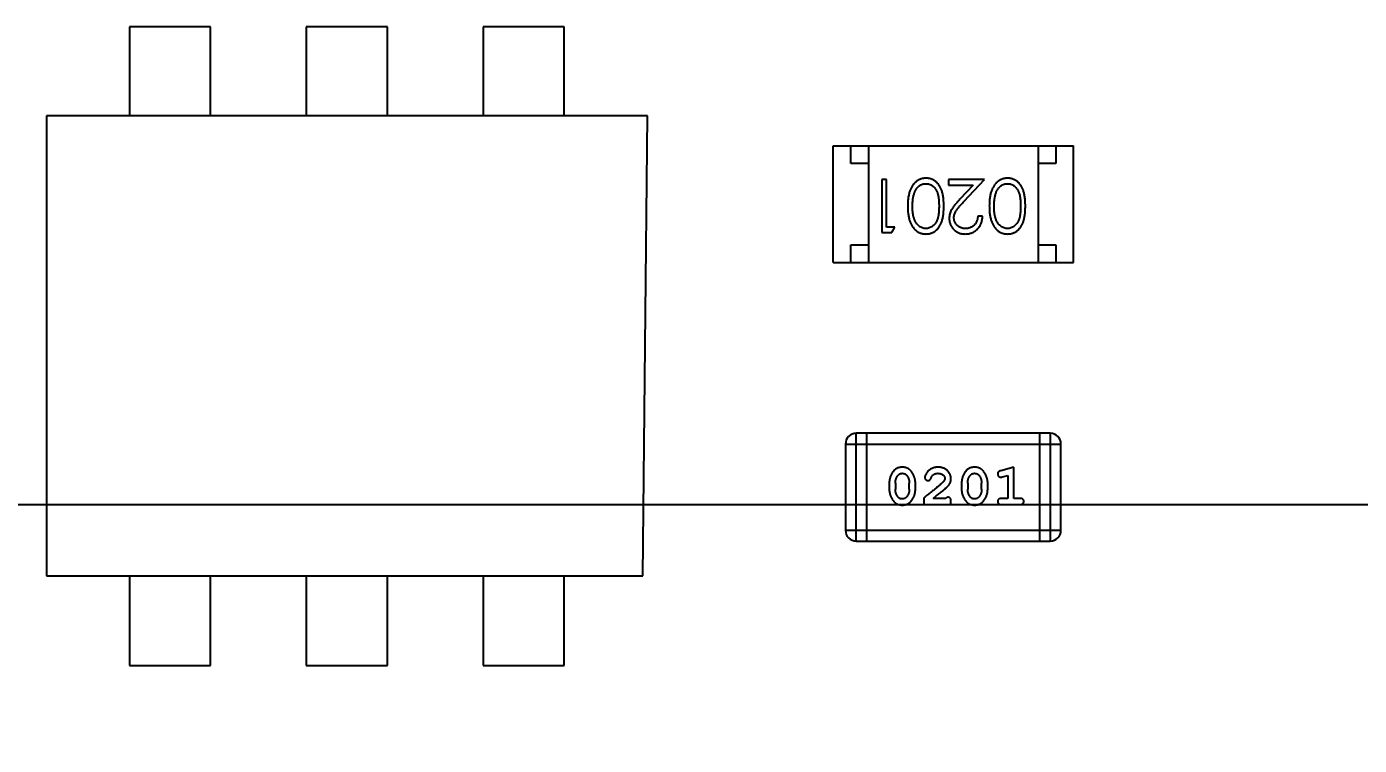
# Model space of a CAD drawing. Header units: millimetres. Extents: x 563 to 681, y 173 to 284.
# Drawn here: x 618.75 to 622.519, y 257.689 to 259.721 of the extents above; entities that cross this region are included whole.
import ezdxf

# ---------------------------------------------------------------- set-up
doc = ezdxf.new("R2010")
doc.units = ezdxf.units.MM
doc.header["$LTSCALE"] = 30.734
doc.header["$PDMODE"] = 3
doc.header["$PDSIZE"] = 0.3125
doc.layers.get('0').update_dxf_attribs({"linetype": 'CONTINUOUS'})
doc.layers.get('Defpoints').update_dxf_attribs({"linetype": 'CONTINUOUS'})
doc.layers.add('dim', color=6, linetype='CONTINUOUS', lineweight=9)
doc.styles.add('Verdana', font='verdana.ttf', dxfattribs={"height": 2.5})
doc.dimstyles.new('aaaaaaaa 3.0', dxfattribs={"dimtxt": 2.5, "dimasz": 1.5, "dimexe": 1.25, "dimexo": 0.625, "dimtad": 1, "dimdec": 1, "dimzin": 9, "dimdsep": 46, "dimtxsty": 'Verdana', "dimcen": 0, "dimazin": 0, "dimtfac": 1, "dimtofl": 0, "dimtmove": 0, "dimatfit": 3, "dimfxl": 1, "dimlwd": 25, "dimlwe": 25, "dimarcsym": 0})

# ---------------------------------------------------------------- blocks, each defined once
blk = doc.blocks.new('*D31')
at = {"layer": 'Defpoints', "color": 0}
for p in [(624.5854, 258.3689), (605.9773, 251.2628), (624.5854, 251.2628)]:
    blk.add_point(p, dxfattribs=at)
at = {"layer": 'dim', "color": 0, "lineweight": 25}
for p, q in [((623.9604, 258.3689), (604.7273, 258.3689)), ((605.9773, 256.8689), (605.9773, 252.7628)), ((623.9604, 251.2628), (604.7273, 251.2628))]:
    blk.add_line(p, q, dxfattribs=at)
at = {"layer": 'dim', "color": 0}
for points in [[(606.2273, 256.8689), (605.7273, 256.8689), (605.9773, 258.3689)], [(605.7273, 252.7628), (606.2273, 252.7628), (605.9773, 251.2628)]]:
    blk.add_solid(points, dxfattribs=at)
at = {"layer": 'dim', "color": 0, "insert": (604.0981, 254.8158), "char_height": 2.5, "attachment_point": 5, "rotation": 90, "style": 'Verdana'}
blk.add_mtext('7.1', dxfattribs=at)

msp = doc.modelspace()

# ---------------------------------------------------------------- linework, layer by layer
at = {"linetype": 'Continuous'}
for p, q in [((619.0406, 259.7209), (619.0406, 259.4689)), ((619.27, 259.7209), (619.0406, 259.7209)), ((619.27, 259.4689), (619.27, 259.7209)), ((619.5406, 259.7209), (619.5406, 259.4689)), ((619.77, 259.7209), (619.5406, 259.7209)), ((619.77, 259.4689), (619.77, 259.7209)), ((620.0406, 259.7209), (620.0406, 259.4689)), ((620.27, 259.7209), (620.0406, 259.7209)), ((620.27, 259.4689), (620.27, 259.7209)), ((618.8053, 259.4689), (618.8053, 258.1689)), ((620.5053, 259.4689), (618.8053, 259.4689)), ((620.4929, 258.1689), (620.5053, 259.4689)), ((621.0304, 259.0539), (621.0304, 259.3839)), ((621.0304, 259.3839), (621.7104, 259.3839)), ((621.0804, 259.3339), (621.0804, 259.3839)), ((621.1304, 259.3839), (621.1304, 259.0539)), ((621.6104, 259.3839), (621.6104, 259.0539)), ((621.6604, 259.3839), (621.6604, 259.3339)), ((621.7104, 259.0539), (621.7104, 259.3839)), ((621.1304, 259.3339), (621.0804, 259.3339)), ((621.6604, 259.3339), (621.6104, 259.3339)), ((621.1686, 259.2887), (621.1686, 259.1387)), ((621.1821, 259.2887), (621.1686, 259.2887)), ((621.1821, 259.154), (621.1821, 259.2887)), ((621.3571, 259.2887), (621.3571, 259.2733)), ((621.459, 259.2887), (621.3571, 259.2887)), ((621.3571, 259.2733), (621.4269, 259.2733)), ((621.4269, 259.2733), (621.3894, 259.2332)), ((621.4008, 259.2266), (621.459, 259.2887)), ((621.4532, 259.1848), (621.4398, 259.1848)), ((621.1686, 259.1387), (621.1964, 259.1387)), ((621.2052, 259.154), (621.1821, 259.154)), ((621.1964, 259.1387), (621.2052, 259.154)), ((621.0804, 259.0539), (621.0804, 259.1039)), ((621.0804, 259.1039), (621.1304, 259.1039)), ((621.6104, 259.1039), (621.6604, 259.1039)), ((621.6604, 259.1039), (621.6604, 259.0539)), ((621.0304, 259.0539), (621.7104, 259.0539)), ((621.0961, 258.2666), (621.0961, 258.5714)), ((621.6447, 258.5714), (621.0961, 258.5714)), ((621.1265, 258.2666), (621.1265, 258.5714)), ((621.6142, 258.5714), (621.6142, 258.2666)), ((621.6447, 258.5714), (621.6447, 258.2666)), ((621.0656, 258.5409), (621.0656, 258.2971)), ((621.0656, 258.5409), (621.6752, 258.5409)), ((621.6752, 258.2971), (621.6752, 258.5409)), ((621.5418, 258.4756), (621.5053, 258.4657)), ((621.5095, 258.4483), (621.5245, 258.4525)), ((621.5245, 258.4525), (621.5245, 258.3875)), ((621.5418, 258.3875), (621.5418, 258.4756)), ((621.1895, 258.431), (621.1895, 258.4133)), ((621.2068, 258.4307), (621.2068, 258.4135)), ((621.2461, 258.4135), (621.2461, 258.4307)), ((621.2634, 258.4133), (621.2634, 258.431)), ((621.394, 258.431), (621.394, 258.4133)), ((621.4113, 258.4307), (621.4113, 258.4135)), ((621.4506, 258.4135), (621.4506, 258.4307)), ((621.4679, 258.4133), (621.4679, 258.431)), ((621.287, 258.3891), (621.287, 258.3702)), ((621.287, 258.3702), (621.3641, 258.3702)), ((621.3499, 258.3875), (621.3137, 258.3875)), ((621.3641, 258.3702), (621.3641, 258.3781)), ((621.5245, 258.3875), (621.5072, 258.3875)), ((621.5072, 258.3702), (621.5592, 258.3702)), ((621.5592, 258.3875), (621.5418, 258.3875)), ((621.6752, 258.2971), (621.0656, 258.2971)), ((621.0961, 258.2666), (621.6447, 258.2666)), ((618.8053, 258.1689), (620.4929, 258.1689)), ((619.0406, 258.1689), (619.0406, 257.9146)), ((619.27, 257.9146), (619.27, 258.1689)), ((619.5406, 258.1689), (619.5406, 257.9146)), ((619.77, 257.9146), (619.77, 258.1689)), ((620.0406, 258.1689), (620.0406, 257.9146)), ((620.27, 257.9146), (620.27, 258.1689)), ((619.0406, 257.9146), (619.27, 257.9146)), ((619.5406, 257.9146), (619.77, 257.9146)), ((620.0406, 257.9146), (620.27, 257.9146))]:
    msp.add_line(p, q, dxfattribs=at)
for centre, start, end in [((621.0961, 258.5409), 90, 180), ((621.6447, 258.5409), 360, 90), ((621.0961, 258.2971), 180, 270), ((621.6447, 258.2971), 270, 360)]:
    msp.add_arc(centre, 0.0305, start, end, dxfattribs=at)
for points, knots in [([(621.2935, 259.2925), (621.2923, 259.2925), (621.2899, 259.2925), (621.2864, 259.292), (621.283, 259.2914), (621.2796, 259.2904), (621.2764, 259.2892), (621.2732, 259.2878), (621.2701, 259.286), (621.267, 259.284), (621.2642, 259.2818), (621.2614, 259.2792), (621.2588, 259.2765), (621.2564, 259.2734), (621.2542, 259.2701), (621.2521, 259.2666), (621.2502, 259.2628), (621.2484, 259.2587), (621.2468, 259.2543), (621.2455, 259.2495), (621.2443, 259.2445), (621.2433, 259.239), (621.2426, 259.2332), (621.2421, 259.227), (621.2418, 259.2205), (621.2417, 259.216), (621.2417, 259.2137)], [0, 0, 0, 0, 0.033824, 0.067298, 0.10028, 0.133019, 0.165736, 0.198792, 0.232372, 0.266409, 0.301016, 0.336196, 0.371972, 0.408574, 0.446394, 0.485225, 0.525372, 0.567224, 0.611081, 0.65775, 0.70702, 0.759235, 0.814484, 0.873227, 0.934937, 1, 1, 1, 1]), ([(621.2608, 259.2514), (621.2612, 259.2524), (621.262, 259.2545), (621.2633, 259.2574), (621.2648, 259.2601), (621.2664, 259.2626), (621.2681, 259.265), (621.27, 259.2671), (621.272, 259.269), (621.2748, 259.2713), (621.2785, 259.2736), (621.2832, 259.2756), (621.288, 259.2769), (621.2914, 259.2771), (621.293, 259.2771)], [0, 0, 0, 0, 0.075949, 0.148549, 0.218996, 0.286119, 0.351826, 0.416074, 0.478265, 0.540325, 0.660405, 0.774606, 0.887187, 1, 1, 1, 1]), ([(621.293, 259.2771), (621.2947, 259.277), (621.298, 259.2769), (621.3029, 259.2756), (621.3076, 259.2735), (621.3114, 259.2711), (621.3142, 259.2688), (621.3163, 259.2669), (621.3182, 259.2647), (621.3199, 259.2624), (621.3216, 259.2599), (621.323, 259.2572), (621.3244, 259.2543), (621.3256, 259.2512), (621.3267, 259.2478), (621.3276, 259.244), (621.3284, 259.2399), (621.3291, 259.2354), (621.3295, 259.2305), (621.3299, 259.2252), (621.3302, 259.2196), (621.3302, 259.2157), (621.3302, 259.2137)], [0, 0, 0, 0, 0.060034, 0.120278, 0.182348, 0.247919, 0.281641, 0.315701, 0.350322, 0.385703, 0.421819, 0.459196, 0.497866, 0.538301, 0.58121, 0.628183, 0.679403, 0.734699, 0.794074, 0.858416, 0.927049, 1, 1, 1, 1]), ([(621.3436, 259.2137), (621.3436, 259.2161), (621.3436, 259.2207), (621.3433, 259.2275), (621.3428, 259.2339), (621.3421, 259.2398), (621.3412, 259.2453), (621.3401, 259.2505), (621.3388, 259.2552), (621.3373, 259.2595), (621.3356, 259.2635), (621.3337, 259.2673), (621.3317, 259.2707), (621.3295, 259.2739), (621.3272, 259.2769), (621.3248, 259.2796), (621.3221, 259.2821), (621.3193, 259.2843), (621.3164, 259.2862), (621.3134, 259.2879), (621.3103, 259.2893), (621.3071, 259.2905), (621.3038, 259.2914), (621.3004, 259.292), (621.297, 259.2924), (621.2947, 259.2925), (621.2935, 259.2925)], [0, 0, 0, 0, 0.068113, 0.132564, 0.193427, 0.250218, 0.303569, 0.353576, 0.400235, 0.443586, 0.484619, 0.524292, 0.56238, 0.599049, 0.63494, 0.669782, 0.704009, 0.737842, 0.771098, 0.803896, 0.836415, 0.868639, 0.900715, 0.933378, 0.966213, 1, 1, 1, 1]), ([(621.5242, 259.2925), (621.5231, 259.2925), (621.5207, 259.2925), (621.5172, 259.292), (621.5137, 259.2914), (621.5104, 259.2904), (621.5071, 259.2892), (621.5039, 259.2878), (621.5008, 259.286), (621.4978, 259.284), (621.4949, 259.2818), (621.4922, 259.2792), (621.4896, 259.2765), (621.4872, 259.2734), (621.4849, 259.2701), (621.4829, 259.2666), (621.4809, 259.2628), (621.4792, 259.2587), (621.4775, 259.2543), (621.4762, 259.2495), (621.475, 259.2445), (621.4741, 259.239), (621.4734, 259.2332), (621.4728, 259.227), (621.4726, 259.2205), (621.4725, 259.216), (621.4725, 259.2137)], [0, 0, 0, 0, 0.033824, 0.067298, 0.10028, 0.133019, 0.165736, 0.198792, 0.232372, 0.266409, 0.301016, 0.336196, 0.371972, 0.408574, 0.446394, 0.485225, 0.525372, 0.567224, 0.611081, 0.65775, 0.70702, 0.759235, 0.814484, 0.873227, 0.934937, 1, 1, 1, 1]), ([(621.4916, 259.2514), (621.492, 259.2524), (621.4928, 259.2545), (621.4941, 259.2574), (621.4956, 259.2601), (621.4972, 259.2626), (621.4989, 259.265), (621.5008, 259.2671), (621.5028, 259.269), (621.5056, 259.2713), (621.5093, 259.2736), (621.514, 259.2756), (621.5188, 259.2769), (621.5221, 259.2771), (621.5238, 259.2771)], [0, 0, 0, 0, 0.075949, 0.148549, 0.218996, 0.286119, 0.351826, 0.416074, 0.478265, 0.540325, 0.660405, 0.774606, 0.887187, 1, 1, 1, 1]), ([(621.5238, 259.2771), (621.5254, 259.277), (621.5288, 259.2769), (621.5336, 259.2756), (621.5384, 259.2735), (621.5421, 259.2711), (621.545, 259.2688), (621.547, 259.2669), (621.5489, 259.2647), (621.5507, 259.2624), (621.5523, 259.2599), (621.5538, 259.2572), (621.5552, 259.2543), (621.5564, 259.2512), (621.5575, 259.2478), (621.5584, 259.244), (621.5592, 259.2399), (621.5599, 259.2354), (621.5603, 259.2305), (621.5607, 259.2252), (621.5609, 259.2196), (621.5609, 259.2157), (621.5609, 259.2137)], [0, 0, 0, 0, 0.060034, 0.120278, 0.182348, 0.247919, 0.281641, 0.315701, 0.350322, 0.385703, 0.421819, 0.459196, 0.497866, 0.538301, 0.58121, 0.628183, 0.679403, 0.734699, 0.794074, 0.858416, 0.927049, 1, 1, 1, 1]), ([(621.5744, 259.2137), (621.5744, 259.2161), (621.5744, 259.2207), (621.574, 259.2275), (621.5736, 259.2339), (621.5728, 259.2398), (621.5719, 259.2453), (621.5709, 259.2505), (621.5695, 259.2552), (621.568, 259.2595), (621.5663, 259.2635), (621.5645, 259.2673), (621.5625, 259.2707), (621.5603, 259.2739), (621.558, 259.2769), (621.5555, 259.2796), (621.5529, 259.2821), (621.5501, 259.2843), (621.5471, 259.2862), (621.5441, 259.2879), (621.541, 259.2893), (621.5378, 259.2905), (621.5346, 259.2914), (621.5312, 259.292), (621.5278, 259.2924), (621.5254, 259.2925), (621.5242, 259.2925)], [0, 0, 0, 0, 0.068113, 0.132564, 0.193427, 0.250218, 0.303569, 0.353576, 0.400235, 0.443586, 0.484619, 0.524292, 0.56238, 0.599049, 0.63494, 0.669782, 0.704009, 0.737842, 0.771098, 0.803896, 0.836415, 0.868639, 0.900715, 0.933378, 0.966213, 1, 1, 1, 1]), ([(621.2552, 259.2137), (621.2552, 259.2155), (621.2552, 259.219), (621.2555, 259.2242), (621.2559, 259.2293), (621.2565, 259.2341), (621.2574, 259.2387), (621.2583, 259.2431), (621.2595, 259.2473), (621.2604, 259.25), (621.2608, 259.2514)], [0, 0, 0, 0, 0.141157, 0.277773, 0.409244, 0.535676, 0.657497, 0.775458, 0.889412, 1, 1, 1, 1]), ([(621.3894, 259.2332), (621.3879, 259.2317), (621.3852, 259.2287), (621.3812, 259.2244), (621.3776, 259.2202), (621.3745, 259.2163), (621.3716, 259.2127), (621.3691, 259.2093), (621.367, 259.2062), (621.3647, 259.2024), (621.3624, 259.1976), (621.3605, 259.1917), (621.3592, 259.1856), (621.3591, 259.1815), (621.359, 259.1794)], [0, 0, 0, 0, 0.09953, 0.192079, 0.277712, 0.357454, 0.429648, 0.495771, 0.555538, 0.608657, 0.707578, 0.804328, 0.901298, 1, 1, 1, 1]), ([(621.4859, 259.2137), (621.486, 259.2155), (621.486, 259.219), (621.4863, 259.2242), (621.4867, 259.2293), (621.4873, 259.2341), (621.4881, 259.2387), (621.4891, 259.2431), (621.4902, 259.2473), (621.4912, 259.25), (621.4916, 259.2514)], [0, 0, 0, 0, 0.141157, 0.277773, 0.409244, 0.535676, 0.657497, 0.775458, 0.889412, 1, 1, 1, 1]), ([(621.2417, 259.2137), (621.2417, 259.2114), (621.2418, 259.2069), (621.2421, 259.2004), (621.2426, 259.1942), (621.2434, 259.1883), (621.2443, 259.1828), (621.2455, 259.1777), (621.2469, 259.173), (621.2485, 259.1685), (621.2503, 259.1645), (621.2522, 259.1606), (621.2543, 259.1571), (621.2566, 259.1538), (621.259, 259.1507), (621.2616, 259.148), (621.2643, 259.1454), (621.2671, 259.1432), (621.2701, 259.1412), (621.2732, 259.1395), (621.2764, 259.138), (621.2796, 259.1369), (621.283, 259.1359), (621.2864, 259.1353), (621.2899, 259.1349), (621.2923, 259.1348), (621.2935, 259.1348)], [0, 0, 0, 0, 0.065278, 0.127205, 0.186168, 0.241675, 0.294115, 0.343609, 0.390387, 0.434463, 0.476646, 0.517002, 0.555936, 0.593716, 0.630057, 0.665601, 0.700745, 0.734917, 0.768681, 0.802087, 0.834849, 0.867433, 0.900138, 0.932806, 0.966212, 1, 1, 1, 1]), ([(621.293, 259.1502), (621.2914, 259.1503), (621.2881, 259.1505), (621.2833, 259.1517), (621.2786, 259.1538), (621.2748, 259.1562), (621.272, 259.1585), (621.2699, 259.1605), (621.268, 259.1627), (621.2662, 259.1652), (621.2645, 259.1679), (621.2629, 259.1708), (621.2615, 259.174), (621.2602, 259.1774), (621.259, 259.1811), (621.2579, 259.185), (621.2571, 259.1892), (621.2564, 259.1936), (621.2559, 259.1983), (621.2554, 259.2032), (621.2552, 259.2083), (621.2552, 259.2119), (621.2552, 259.2137)], [0, 0, 0, 0, 0.059689, 0.119507, 0.181075, 0.246162, 0.279894, 0.314468, 0.350403, 0.387474, 0.426147, 0.466624, 0.508745, 0.553328, 0.600058, 0.649177, 0.700552, 0.754894, 0.811825, 0.871514, 0.934319, 1, 1, 1, 1]), ([(621.3302, 259.2137), (621.3302, 259.2116), (621.3302, 259.2077), (621.3299, 259.2021), (621.3296, 259.1968), (621.329, 259.1919), (621.3284, 259.1874), (621.3276, 259.1832), (621.3267, 259.1795), (621.3256, 259.1761), (621.3244, 259.1729), (621.323, 259.17), (621.3215, 259.1673), (621.3199, 259.1648), (621.3181, 259.1625), (621.3162, 259.1604), (621.3142, 259.1584), (621.3114, 259.1562), (621.3076, 259.1538), (621.3029, 259.1517), (621.298, 259.1505), (621.2947, 259.1503), (621.293, 259.1502)], [0, 0, 0, 0, 0.073302, 0.142286, 0.206253, 0.266017, 0.321612, 0.372532, 0.419497, 0.462398, 0.502825, 0.541489, 0.579034, 0.615143, 0.650298, 0.684912, 0.718701, 0.752189, 0.817245, 0.879117, 0.939613, 1, 1, 1, 1]), ([(621.2935, 259.1348), (621.2947, 259.1348), (621.297, 259.1349), (621.3004, 259.1353), (621.3038, 259.1359), (621.3071, 259.1369), (621.3103, 259.138), (621.3134, 259.1395), (621.3165, 259.1412), (621.3194, 259.1432), (621.3222, 259.1454), (621.3249, 259.1478), (621.3274, 259.1506), (621.3297, 259.1535), (621.3318, 259.1567), (621.3339, 259.1602), (621.3357, 259.1639), (621.3374, 259.1678), (621.3388, 259.1721), (621.3401, 259.1768), (621.3412, 259.182), (621.3421, 259.1875), (621.3428, 259.1935), (621.3433, 259.1998), (621.3436, 259.2066), (621.3436, 259.2113), (621.3436, 259.2137)], [0, 0, 0, 0, 0.033742, 0.066533, 0.099153, 0.13154, 0.164087, 0.196563, 0.229707, 0.263315, 0.297504, 0.331686, 0.366482, 0.4021, 0.438958, 0.476748, 0.515985, 0.556589, 0.599519, 0.645765, 0.695487, 0.748721, 0.805687, 0.866754, 0.931405, 1, 1, 1, 1]), ([(621.3725, 259.1806), (621.3725, 259.1822), (621.3727, 259.1855), (621.3737, 259.1903), (621.3754, 259.1949), (621.3774, 259.1987), (621.3794, 259.2018), (621.3813, 259.2045), (621.3837, 259.2074), (621.3863, 259.2107), (621.3894, 259.2143), (621.3929, 259.2181), (621.3967, 259.2223), (621.3994, 259.2251), (621.4008, 259.2266)], [0, 0, 0, 0, 0.088014, 0.174976, 0.2638, 0.355443, 0.406413, 0.465519, 0.533076, 0.609353, 0.693899, 0.787171, 0.889197, 1, 1, 1, 1]), ([(621.4725, 259.2137), (621.4725, 259.2114), (621.4726, 259.2069), (621.4728, 259.2004), (621.4734, 259.1942), (621.4741, 259.1883), (621.4751, 259.1828), (621.4762, 259.1777), (621.4777, 259.173), (621.4792, 259.1685), (621.4811, 259.1645), (621.483, 259.1606), (621.4851, 259.1571), (621.4873, 259.1538), (621.4898, 259.1507), (621.4923, 259.148), (621.495, 259.1454), (621.4979, 259.1432), (621.5009, 259.1412), (621.504, 259.1395), (621.5072, 259.138), (621.5104, 259.1369), (621.5137, 259.1359), (621.5172, 259.1353), (621.5207, 259.1349), (621.5231, 259.1348), (621.5242, 259.1348)], [0, 0, 0, 0, 0.065278, 0.127205, 0.186168, 0.241675, 0.294115, 0.343609, 0.390387, 0.434463, 0.476646, 0.517002, 0.555936, 0.593716, 0.630057, 0.665601, 0.700745, 0.734917, 0.768681, 0.802087, 0.834849, 0.867433, 0.900138, 0.932806, 0.966212, 1, 1, 1, 1]), ([(621.5238, 259.1502), (621.5222, 259.1503), (621.5189, 259.1505), (621.514, 259.1517), (621.5094, 259.1538), (621.5056, 259.1562), (621.5027, 259.1585), (621.5007, 259.1605), (621.4987, 259.1627), (621.4969, 259.1652), (621.4953, 259.1679), (621.4937, 259.1708), (621.4922, 259.174), (621.4909, 259.1774), (621.4898, 259.1811), (621.4887, 259.185), (621.4879, 259.1892), (621.4871, 259.1936), (621.4866, 259.1983), (621.4862, 259.2032), (621.486, 259.2083), (621.486, 259.2119), (621.4859, 259.2137)], [0, 0, 0, 0, 0.059689, 0.119507, 0.181075, 0.246162, 0.279894, 0.314468, 0.350403, 0.387474, 0.426147, 0.466624, 0.508745, 0.553328, 0.600058, 0.649177, 0.700552, 0.754894, 0.811825, 0.871514, 0.934319, 1, 1, 1, 1]), ([(621.5609, 259.2137), (621.5609, 259.2116), (621.5609, 259.2077), (621.5607, 259.2021), (621.5603, 259.1968), (621.5598, 259.1919), (621.5592, 259.1874), (621.5584, 259.1832), (621.5575, 259.1795), (621.5564, 259.1761), (621.5551, 259.1729), (621.5538, 259.17), (621.5523, 259.1673), (621.5506, 259.1648), (621.5489, 259.1625), (621.547, 259.1604), (621.545, 259.1584), (621.5421, 259.1562), (621.5384, 259.1538), (621.5337, 259.1517), (621.5288, 259.1505), (621.5255, 259.1503), (621.5238, 259.1502)], [0, 0, 0, 0, 0.073302, 0.142286, 0.206253, 0.266017, 0.321612, 0.372532, 0.419497, 0.462398, 0.502825, 0.541489, 0.579034, 0.615143, 0.650298, 0.684912, 0.718701, 0.752189, 0.817245, 0.879117, 0.939613, 1, 1, 1, 1]), ([(621.5242, 259.1348), (621.5254, 259.1348), (621.5278, 259.1349), (621.5312, 259.1353), (621.5346, 259.1359), (621.5379, 259.1369), (621.5411, 259.138), (621.5442, 259.1395), (621.5472, 259.1412), (621.5502, 259.1432), (621.553, 259.1454), (621.5557, 259.1478), (621.5581, 259.1506), (621.5605, 259.1535), (621.5626, 259.1567), (621.5646, 259.1602), (621.5665, 259.1639), (621.5681, 259.1678), (621.5696, 259.1721), (621.5709, 259.1768), (621.572, 259.182), (621.5729, 259.1875), (621.5735, 259.1935), (621.5741, 259.1998), (621.5744, 259.2066), (621.5744, 259.2113), (621.5744, 259.2137)], [0, 0, 0, 0, 0.033742, 0.066533, 0.099153, 0.13154, 0.164087, 0.196563, 0.229707, 0.263315, 0.297504, 0.331686, 0.366482, 0.4021, 0.438958, 0.476748, 0.515985, 0.556589, 0.599519, 0.645765, 0.695487, 0.748721, 0.805687, 0.866754, 0.931405, 1, 1, 1, 1]), ([(621.359, 259.1794), (621.3591, 259.1779), (621.3591, 259.175), (621.3597, 259.1707), (621.3607, 259.1665), (621.3621, 259.1625), (621.3639, 259.1587), (621.366, 259.155), (621.3686, 259.1514), (621.3715, 259.1481), (621.3747, 259.1449), (621.3783, 259.1422), (621.382, 259.1399), (621.386, 259.138), (621.3902, 259.1366), (621.3947, 259.1356), (621.3994, 259.1349), (621.4027, 259.1349), (621.4043, 259.1348)], [0, 0, 0, 0, 0.06271, 0.123347, 0.183401, 0.242828, 0.302097, 0.36242, 0.423725, 0.487032, 0.550491, 0.612709, 0.674265, 0.73617, 0.799211, 0.863483, 0.930525, 1, 1, 1, 1]), ([(621.405, 259.1502), (621.4039, 259.1502), (621.4017, 259.1503), (621.3985, 259.1507), (621.3954, 259.1514), (621.3924, 259.1524), (621.3896, 259.1537), (621.3868, 259.1552), (621.3843, 259.1571), (621.3819, 259.1591), (621.3797, 259.1614), (621.3778, 259.1639), (621.3761, 259.1664), (621.3748, 259.169), (621.3737, 259.1718), (621.373, 259.1746), (621.3726, 259.1776), (621.3725, 259.1796), (621.3725, 259.1806)], [0, 0, 0, 0, 0.068027, 0.133505, 0.19695, 0.26027, 0.322741, 0.384982, 0.448465, 0.513424, 0.578224, 0.640011, 0.700094, 0.760067, 0.819012, 0.877878, 0.938035, 1, 1, 1, 1]), ([(621.4043, 259.1348), (621.406, 259.1349), (621.4093, 259.1349), (621.4141, 259.1356), (621.4187, 259.1367), (621.4232, 259.1382), (621.4274, 259.1403), (621.4314, 259.1427), (621.4352, 259.1455), (621.4388, 259.1488), (621.4421, 259.1524), (621.4449, 259.1563), (621.4474, 259.1605), (621.4494, 259.1649), (621.451, 259.1695), (621.4522, 259.1744), (621.453, 259.1795), (621.4532, 259.183), (621.4532, 259.1848)], [0, 0, 0, 0, 0.06445, 0.126725, 0.187421, 0.247417, 0.306749, 0.366595, 0.427749, 0.490235, 0.553031, 0.614805, 0.676505, 0.738096, 0.801021, 0.864897, 0.931209, 1, 1, 1, 1]), ([(621.4398, 259.1848), (621.4397, 259.1835), (621.4394, 259.1809), (621.4387, 259.1771), (621.4377, 259.1735), (621.4365, 259.1702), (621.435, 259.1671), (621.4332, 259.1643), (621.4312, 259.1616), (621.429, 259.1593), (621.4265, 259.1571), (621.4239, 259.1553), (621.4211, 259.1537), (621.4182, 259.1524), (621.4151, 259.1514), (621.4119, 259.1507), (621.4085, 259.1503), (621.4062, 259.1502), (621.405, 259.1502)], [0, 0, 0, 0, 0.073648, 0.143686, 0.210962, 0.275557, 0.338064, 0.399311, 0.4594, 0.51934, 0.579024, 0.637809, 0.695959, 0.754122, 0.813113, 0.873453, 0.935561, 1, 1, 1, 1]), ([(621.2263, 258.4756), (621.2248, 258.4756), (621.222, 258.4755), (621.2179, 258.4748), (621.2141, 258.4737), (621.2105, 258.4721), (621.2072, 258.47), (621.2042, 258.4675), (621.2014, 258.4645), (621.1989, 258.4612), (621.1967, 258.4576), (621.1948, 258.4539), (621.1931, 258.4502), (621.1918, 258.4464), (621.1907, 258.4426), (621.19, 258.4388), (621.1895, 258.4349), (621.1895, 258.4323), (621.1895, 258.431)], [0, 0, 0, 0, 0.06692, 0.130834, 0.19258, 0.252759, 0.312631, 0.373411, 0.436359, 0.501894, 0.568244, 0.632472, 0.69556, 0.757163, 0.818592, 0.878885, 0.939235, 1, 1, 1, 1]), ([(621.2068, 258.4307), (621.2068, 258.4318), (621.2068, 258.4339), (621.2072, 258.4369), (621.2077, 258.4399), (621.2085, 258.4427), (621.2095, 258.4453), (621.2108, 258.4479), (621.2123, 258.4503), (621.2134, 258.4518), (621.214, 258.4525)], [0, 0, 0, 0, 0.135446, 0.266257, 0.393419, 0.517936, 0.639137, 0.758785, 0.879345, 1, 1, 1, 1]), ([(621.214, 258.4525), (621.2144, 258.453), (621.2152, 258.4539), (621.2166, 258.4551), (621.218, 258.4561), (621.2195, 258.4569), (621.2211, 258.4575), (621.2228, 258.458), (621.2246, 258.4583), (621.2258, 258.4583), (621.2264, 258.4583)], [0, 0, 0, 0, 0.13042, 0.256046, 0.378133, 0.498725, 0.620452, 0.742761, 0.869406, 1, 1, 1, 1]), ([(621.2634, 258.431), (621.2634, 258.4321), (621.2633, 258.4342), (621.263, 258.4374), (621.2625, 258.4405), (621.2618, 258.4437), (621.2609, 258.4467), (621.2598, 258.4497), (621.2585, 258.4527), (621.257, 258.4556), (621.2554, 258.4583), (621.2538, 258.4608), (621.2521, 258.4632), (621.2505, 258.4653), (621.2487, 258.4671), (621.247, 258.4688), (621.2453, 258.4702), (621.2429, 258.4718), (621.2398, 258.4734), (621.2356, 258.4747), (621.231, 258.4755), (621.2279, 258.4756), (621.2263, 258.4756)], [0, 0, 0, 0, 0.049855, 0.099516, 0.148482, 0.19758, 0.246804, 0.296268, 0.346517, 0.397047, 0.446826, 0.49336, 0.537801, 0.579207, 0.617974, 0.654833, 0.689171, 0.722088, 0.786392, 0.853518, 0.924186, 1, 1, 1, 1]), ([(621.2264, 258.4583), (621.227, 258.4583), (621.2282, 258.4583), (621.2301, 258.458), (621.2318, 258.4576), (621.2333, 258.457), (621.2348, 258.4563), (621.2362, 258.4554), (621.2374, 258.4543), (621.2382, 258.4534), (621.2385, 258.453)], [0, 0, 0, 0, 0.138115, 0.270177, 0.397547, 0.520057, 0.63869, 0.757499, 0.878226, 1, 1, 1, 1]), ([(621.2385, 258.453), (621.2391, 258.4522), (621.2403, 258.4506), (621.2419, 258.4481), (621.2432, 258.4455), (621.2442, 258.4427), (621.2451, 258.4398), (621.2457, 258.4369), (621.246, 258.4338), (621.2461, 258.4318), (621.2461, 258.4307)], [0, 0, 0, 0, 0.125331, 0.248948, 0.371201, 0.494032, 0.616811, 0.742104, 0.868849, 1, 1, 1, 1]), ([(621.3274, 258.4756), (621.3257, 258.4756), (621.3224, 258.4754), (621.3174, 258.4746), (621.3127, 258.4732), (621.3082, 258.4712), (621.304, 258.4687), (621.3004, 258.4659), (621.2972, 258.4626), (621.2947, 258.459), (621.2928, 258.4555), (621.2913, 258.4522), (621.2904, 258.4491), (621.2902, 258.4472), (621.2901, 258.4463)], [0, 0, 0, 0, 0.098286, 0.193983, 0.289056, 0.384352, 0.477435, 0.566197, 0.652355, 0.737986, 0.818188, 0.887401, 0.94802, 1, 1, 1, 1]), ([(621.2901, 258.4463), (621.2902, 258.4458), (621.2902, 258.4447), (621.2908, 258.4431), (621.2916, 258.4417), (621.2927, 258.4404), (621.2941, 258.4393), (621.2956, 258.4385), (621.2972, 258.4379), (621.2984, 258.4379), (621.299, 258.4379)], [0, 0, 0, 0, 0.120856, 0.239483, 0.360995, 0.490166, 0.620982, 0.746416, 0.870253, 1, 1, 1, 1]), ([(621.299, 258.4379), (621.2995, 258.4379), (621.3004, 258.4379), (621.3018, 258.4382), (621.303, 258.4387), (621.3042, 258.4393), (621.3052, 258.4402), (621.3061, 258.4414), (621.3068, 258.4428), (621.3072, 258.4439), (621.3074, 258.4444)], [0, 0, 0, 0, 0.127347, 0.246131, 0.359406, 0.470543, 0.586092, 0.711469, 0.847022, 1, 1, 1, 1]), ([(621.3074, 258.4444), (621.3078, 258.4453), (621.3084, 258.447), (621.3096, 258.4493), (621.3108, 258.4513), (621.3119, 258.4524), (621.3124, 258.4529)], [0, 0, 0, 0, 0.285518, 0.544185, 0.781367, 1, 1, 1, 1]), ([(621.3124, 258.4529), (621.3129, 258.4534), (621.3139, 258.4542), (621.3155, 258.4553), (621.3173, 258.4562), (621.3191, 258.457), (621.321, 258.4576), (621.323, 258.458), (621.3251, 258.4583), (621.3266, 258.4583), (621.3273, 258.4583)], [0, 0, 0, 0, 0.121873, 0.243139, 0.363336, 0.485133, 0.607572, 0.734701, 0.864814, 1, 1, 1, 1]), ([(621.3273, 258.4583), (621.3287, 258.4583), (621.3314, 258.4582), (621.3352, 258.4573), (621.3386, 258.456), (621.3415, 258.454), (621.3438, 258.4518), (621.3455, 258.4493), (621.3466, 258.4466), (621.3467, 258.4447), (621.3468, 258.4438)], [0, 0, 0, 0, 0.156344, 0.299348, 0.4327, 0.561, 0.682299, 0.791883, 0.89611, 1, 1, 1, 1]), ([(621.3641, 258.4429), (621.364, 258.444), (621.364, 258.4462), (621.3635, 258.4494), (621.3627, 258.4525), (621.3616, 258.4555), (621.3601, 258.4583), (621.3583, 258.4611), (621.3562, 258.4636), (621.3538, 258.4661), (621.3512, 258.4683), (621.3483, 258.4703), (621.3453, 258.4719), (621.3421, 258.4733), (621.3386, 258.4743), (621.3351, 258.4751), (621.3313, 258.4755), (621.3287, 258.4756), (621.3274, 258.4756)], [0, 0, 0, 0, 0.060981, 0.120256, 0.178148, 0.236115, 0.293993, 0.352864, 0.413358, 0.476056, 0.539296, 0.602396, 0.665116, 0.728325, 0.792919, 0.859317, 0.928302, 1, 1, 1, 1]), ([(621.3468, 258.4438), (621.3467, 258.443), (621.3466, 258.4414), (621.3456, 258.4389), (621.3441, 258.4365), (621.3427, 258.4349), (621.342, 258.4341)], [0, 0, 0, 0, 0.212836, 0.442809, 0.70317, 1, 1, 1, 1]), ([(621.3473, 258.4146), (621.3482, 258.4153), (621.3499, 258.4168), (621.3523, 258.419), (621.3544, 258.4212), (621.3562, 258.4231), (621.3579, 258.425), (621.3592, 258.4268), (621.3603, 258.4284), (621.3614, 258.4305), (621.3625, 258.433), (621.3634, 258.4362), (621.364, 258.4395), (621.3641, 258.4417), (621.3641, 258.4429)], [0, 0, 0, 0, 0.103002, 0.197728, 0.285279, 0.365235, 0.437224, 0.502446, 0.560545, 0.611446, 0.707576, 0.80349, 0.900532, 1, 1, 1, 1]), ([(621.4308, 258.4756), (621.4293, 258.4756), (621.4265, 258.4755), (621.4224, 258.4748), (621.4186, 258.4737), (621.415, 258.4721), (621.4117, 258.47), (621.4087, 258.4675), (621.4059, 258.4645), (621.4034, 258.4612), (621.4012, 258.4576), (621.3993, 258.4539), (621.3976, 258.4502), (621.3963, 258.4464), (621.3952, 258.4426), (621.3945, 258.4388), (621.3941, 258.4349), (621.394, 258.4323), (621.394, 258.431)], [0, 0, 0, 0, 0.06692, 0.130834, 0.19258, 0.252759, 0.312631, 0.373411, 0.436359, 0.501894, 0.568244, 0.632472, 0.69556, 0.757163, 0.818592, 0.878885, 0.939235, 1, 1, 1, 1]), ([(621.4113, 258.4307), (621.4113, 258.4318), (621.4114, 258.4339), (621.4117, 258.4369), (621.4122, 258.4399), (621.4131, 258.4427), (621.414, 258.4453), (621.4153, 258.4479), (621.4168, 258.4503), (621.4179, 258.4518), (621.4185, 258.4525)], [0, 0, 0, 0, 0.135446, 0.266257, 0.393419, 0.517936, 0.639137, 0.758785, 0.879345, 1, 1, 1, 1]), ([(621.4185, 258.4525), (621.4189, 258.453), (621.4197, 258.4539), (621.4211, 258.4551), (621.4225, 258.4561), (621.424, 258.4569), (621.4256, 258.4575), (621.4273, 258.458), (621.4291, 258.4583), (621.4303, 258.4583), (621.4309, 258.4583)], [0, 0, 0, 0, 0.13042, 0.256046, 0.378133, 0.498725, 0.620452, 0.742761, 0.869406, 1, 1, 1, 1]), ([(621.4679, 258.431), (621.4679, 258.4321), (621.4679, 258.4342), (621.4676, 258.4374), (621.467, 258.4405), (621.4664, 258.4437), (621.4654, 258.4467), (621.4643, 258.4497), (621.463, 258.4527), (621.4615, 258.4556), (621.4599, 258.4583), (621.4583, 258.4608), (621.4566, 258.4632), (621.455, 258.4653), (621.4533, 258.4671), (621.4516, 258.4688), (621.4498, 258.4702), (621.4474, 258.4718), (621.4443, 258.4734), (621.4401, 258.4747), (621.4356, 258.4755), (621.4324, 258.4756), (621.4308, 258.4756)], [0, 0, 0, 0, 0.049855, 0.099516, 0.148482, 0.19758, 0.246804, 0.296268, 0.346517, 0.397047, 0.446826, 0.49336, 0.537801, 0.579207, 0.617974, 0.654833, 0.689171, 0.722088, 0.786392, 0.853518, 0.924186, 1, 1, 1, 1]), ([(621.4309, 258.4583), (621.4315, 258.4583), (621.4328, 258.4583), (621.4346, 258.458), (621.4363, 258.4576), (621.4378, 258.457), (621.4393, 258.4563), (621.4407, 258.4554), (621.4419, 258.4543), (621.4427, 258.4534), (621.443, 258.453)], [0, 0, 0, 0, 0.138115, 0.270177, 0.397547, 0.520057, 0.63869, 0.757499, 0.878226, 1, 1, 1, 1]), ([(621.443, 258.453), (621.4436, 258.4522), (621.4448, 258.4506), (621.4464, 258.4481), (621.4477, 258.4455), (621.4487, 258.4427), (621.4496, 258.4398), (621.4502, 258.4369), (621.4505, 258.4338), (621.4506, 258.4318), (621.4506, 258.4307)], [0, 0, 0, 0, 0.125331, 0.248948, 0.371201, 0.494032, 0.616811, 0.742104, 0.868849, 1, 1, 1, 1]), ([(621.5053, 258.4657), (621.5044, 258.4655), (621.5029, 258.465), (621.5008, 258.4642), (621.4991, 258.4633), (621.498, 258.4622), (621.4972, 258.461), (621.4966, 258.4597), (621.4963, 258.4582), (621.4962, 258.4571), (621.4962, 258.4566)], [0, 0, 0, 0, 0.187321, 0.344927, 0.475328, 0.579604, 0.674244, 0.773631, 0.882025, 1, 1, 1, 1]), ([(621.4962, 258.4566), (621.4963, 258.4559), (621.4963, 258.4547), (621.4968, 258.453), (621.4975, 258.4514), (621.4985, 258.45), (621.4997, 258.4488), (621.5011, 258.4479), (621.5026, 258.4474), (621.5036, 258.4473), (621.5041, 258.4473)], [0, 0, 0, 0, 0.138815, 0.27042, 0.39836, 0.52875, 0.654955, 0.771147, 0.884581, 1, 1, 1, 1]), ([(621.5041, 258.4473), (621.5045, 258.4473), (621.5052, 258.4474), (621.5065, 258.4476), (621.5079, 258.4479), (621.509, 258.4482), (621.5095, 258.4483)], [0, 0, 0, 0, 0.183151, 0.413144, 0.682305, 1, 1, 1, 1]), ([(621.1895, 258.4133), (621.1895, 258.4122), (621.1895, 258.4101), (621.1898, 258.4069), (621.1903, 258.4038), (621.191, 258.4007), (621.1919, 258.3976), (621.193, 258.3946), (621.1943, 258.3917), (621.1957, 258.3888), (621.1973, 258.386), (621.1989, 258.3835), (621.2006, 258.3812), (621.2022, 258.3791), (621.2039, 258.3772), (621.2056, 258.3756), (621.2074, 258.3741), (621.2097, 258.3725), (621.2129, 258.3709), (621.2171, 258.3696), (621.2217, 258.3688), (621.2249, 258.3687), (621.2265, 258.3686)], [0, 0, 0, 0, 0.049886, 0.09882, 0.148132, 0.19689, 0.246038, 0.295176, 0.345305, 0.395692, 0.445312, 0.491875, 0.535813, 0.577009, 0.616081, 0.652689, 0.687585, 0.720206, 0.785062, 0.85223, 0.923759, 1, 1, 1, 1]), ([(621.2144, 258.3912), (621.2138, 258.392), (621.2126, 258.3936), (621.211, 258.3962), (621.2097, 258.3988), (621.2086, 258.4015), (621.2078, 258.4044), (621.2072, 258.4073), (621.2068, 258.4104), (621.2068, 258.4125), (621.2068, 258.4135)], [0, 0, 0, 0, 0.124927, 0.248361, 0.370889, 0.492583, 0.61616, 0.741472, 0.869044, 1, 1, 1, 1]), ([(621.2265, 258.3686), (621.2279, 258.3687), (621.2308, 258.3688), (621.2349, 258.3695), (621.2387, 258.3706), (621.2423, 258.3722), (621.2456, 258.3742), (621.2486, 258.3767), (621.2514, 258.3797), (621.2539, 258.3831), (621.2561, 258.3867), (621.258, 258.3903), (621.2597, 258.394), (621.2611, 258.3978), (621.2621, 258.4016), (621.2629, 258.4055), (621.2633, 258.4093), (621.2634, 258.412), (621.2634, 258.4133)], [0, 0, 0, 0, 0.067217, 0.131051, 0.19272, 0.252824, 0.312745, 0.373449, 0.436041, 0.501494, 0.567761, 0.632087, 0.695096, 0.757109, 0.817993, 0.878657, 0.939311, 1, 1, 1, 1]), ([(621.2461, 258.4135), (621.2461, 258.4125), (621.246, 258.4104), (621.2457, 258.4073), (621.2451, 258.4044), (621.2443, 258.4016), (621.2433, 258.3989), (621.242, 258.3964), (621.2406, 258.394), (621.2394, 258.3925), (621.2388, 258.3918)], [0, 0, 0, 0, 0.135449, 0.266263, 0.393429, 0.516942, 0.639128, 0.758779, 0.879341, 1, 1, 1, 1]), ([(621.342, 258.4341), (621.3416, 258.4336), (621.3406, 258.4326), (621.339, 258.4311), (621.3371, 258.4294), (621.3349, 258.4274), (621.3325, 258.4253), (621.3298, 258.423), (621.3267, 258.4205), (621.3234, 258.4178), (621.3199, 258.4148), (621.316, 258.4117), (621.3119, 258.4084), (621.3074, 258.4049), (621.3027, 258.4013), (621.2977, 258.3974), (621.2925, 258.3933), (621.2888, 258.3905), (621.287, 258.3891)], [0, 0, 0, 0, 0.026647, 0.057942, 0.094152, 0.134806, 0.180631, 0.231142, 0.286385, 0.346321, 0.411439, 0.481035, 0.555329, 0.634592, 0.718826, 0.807759, 0.901393, 1, 1, 1, 1]), ([(621.3137, 258.3875), (621.3157, 258.3891), (621.3196, 258.3921), (621.325, 258.3964), (621.33, 258.4003), (621.3345, 258.4039), (621.3384, 258.4071), (621.3418, 258.4099), (621.3447, 258.4124), (621.3465, 258.4139), (621.3473, 258.4146)], [0, 0, 0, 0, 0.176662, 0.337826, 0.484741, 0.617764, 0.73494, 0.837793, 0.926412, 1, 1, 1, 1]), ([(621.394, 258.4133), (621.394, 258.4122), (621.394, 258.4101), (621.3943, 258.4069), (621.3948, 258.4038), (621.3955, 258.4007), (621.3964, 258.3976), (621.3975, 258.3946), (621.3988, 258.3917), (621.4003, 258.3888), (621.4018, 258.386), (621.4035, 258.3835), (621.4051, 258.3812), (621.4067, 258.3791), (621.4084, 258.3772), (621.4101, 258.3756), (621.4119, 258.3741), (621.4142, 258.3725), (621.4174, 258.3709), (621.4216, 258.3696), (621.4262, 258.3688), (621.4294, 258.3687), (621.431, 258.3686)], [0, 0, 0, 0, 0.049886, 0.09882, 0.148132, 0.19689, 0.246038, 0.295176, 0.345305, 0.395692, 0.445312, 0.491875, 0.535813, 0.577009, 0.616081, 0.652689, 0.687585, 0.720206, 0.785062, 0.85223, 0.923759, 1, 1, 1, 1]), ([(621.4189, 258.3912), (621.4183, 258.392), (621.4171, 258.3936), (621.4156, 258.3962), (621.4142, 258.3988), (621.4132, 258.4015), (621.4123, 258.4044), (621.4117, 258.4073), (621.4114, 258.4104), (621.4113, 258.4125), (621.4113, 258.4135)], [0, 0, 0, 0, 0.124927, 0.248361, 0.370889, 0.492583, 0.61616, 0.741472, 0.869044, 1, 1, 1, 1]), ([(621.431, 258.3686), (621.4325, 258.3687), (621.4353, 258.3688), (621.4394, 258.3695), (621.4432, 258.3706), (621.4468, 258.3722), (621.4501, 258.3742), (621.4531, 258.3767), (621.456, 258.3797), (621.4584, 258.3831), (621.4606, 258.3867), (621.4626, 258.3903), (621.4642, 258.394), (621.4656, 258.3978), (621.4666, 258.4016), (621.4674, 258.4055), (621.4678, 258.4093), (621.4679, 258.412), (621.4679, 258.4133)], [0, 0, 0, 0, 0.067217, 0.131051, 0.19272, 0.252824, 0.312745, 0.373449, 0.436041, 0.501494, 0.567761, 0.632087, 0.695096, 0.757109, 0.817993, 0.878657, 0.939311, 1, 1, 1, 1]), ([(621.4506, 258.4135), (621.4506, 258.4125), (621.4505, 258.4104), (621.4502, 258.4073), (621.4497, 258.4044), (621.4488, 258.4016), (621.4478, 258.3989), (621.4465, 258.3964), (621.4451, 258.394), (621.4439, 258.3925), (621.4434, 258.3918)], [0, 0, 0, 0, 0.135449, 0.266263, 0.393429, 0.516942, 0.639128, 0.758779, 0.879341, 1, 1, 1, 1]), ([(621.2266, 258.3859), (621.2259, 258.386), (621.2247, 258.386), (621.2229, 258.3862), (621.2212, 258.3866), (621.2196, 258.3872), (621.2181, 258.388), (621.2167, 258.3889), (621.2155, 258.39), (621.2148, 258.3908), (621.2144, 258.3912)], [0, 0, 0, 0, 0.139844, 0.271849, 0.399162, 0.521619, 0.6402, 0.758957, 0.87828, 1, 1, 1, 1]), ([(621.2388, 258.3918), (621.2384, 258.3913), (621.2377, 258.3904), (621.2363, 258.3892), (621.2349, 258.3882), (621.2334, 258.3874), (621.2318, 258.3867), (621.2301, 258.3863), (621.2284, 258.386), (621.2272, 258.386), (621.2266, 258.3859)], [0, 0, 0, 0, 0.129853, 0.25607, 0.380154, 0.49978, 0.62208, 0.743277, 0.868791, 1, 1, 1, 1]), ([(621.3554, 258.3907), (621.355, 258.3906), (621.354, 258.3905), (621.3527, 258.3899), (621.3512, 258.3889), (621.3504, 258.388), (621.3499, 258.3875)], [0, 0, 0, 0, 0.20611, 0.432681, 0.695597, 1, 1, 1, 1]), ([(621.3641, 258.3781), (621.3641, 258.3792), (621.364, 258.3811), (621.3636, 258.3838), (621.3629, 258.3861), (621.3618, 258.3878), (621.3605, 258.3891), (621.359, 258.39), (621.3573, 258.3906), (621.3561, 258.3906), (621.3554, 258.3907)], [0, 0, 0, 0, 0.1844, 0.34094, 0.473574, 0.586824, 0.690029, 0.789175, 0.890445, 1, 1, 1, 1]), ([(621.4311, 258.3859), (621.4304, 258.386), (621.4292, 258.386), (621.4274, 258.3862), (621.4257, 258.3866), (621.4241, 258.3872), (621.4226, 258.388), (621.4213, 258.3889), (621.42, 258.39), (621.4193, 258.3908), (621.4189, 258.3912)], [0, 0, 0, 0, 0.139844, 0.271849, 0.399162, 0.521619, 0.6402, 0.758957, 0.87828, 1, 1, 1, 1]), ([(621.4434, 258.3918), (621.443, 258.3913), (621.4422, 258.3904), (621.4408, 258.3892), (621.4394, 258.3882), (621.4379, 258.3874), (621.4363, 258.3867), (621.4346, 258.3863), (621.4329, 258.386), (621.4317, 258.386), (621.4311, 258.3859)], [0, 0, 0, 0, 0.129853, 0.25607, 0.380154, 0.49978, 0.62208, 0.743277, 0.868791, 1, 1, 1, 1]), ([(621.5072, 258.3875), (621.5063, 258.3875), (621.5047, 258.3875), (621.5023, 258.387), (621.5004, 258.3862), (621.4988, 258.3852), (621.4977, 258.3838), (621.4968, 258.3823), (621.4963, 258.3807), (621.4963, 258.3795), (621.4962, 258.3789)], [0, 0, 0, 0, 0.169102, 0.317658, 0.446239, 0.563118, 0.671828, 0.776546, 0.884858, 1, 1, 1, 1]), ([(621.4962, 258.3789), (621.4963, 258.3783), (621.4963, 258.3771), (621.4968, 258.3754), (621.4977, 258.3739), (621.4988, 258.3725), (621.5004, 258.3715), (621.5023, 258.3707), (621.5047, 258.3703), (621.5063, 258.3702), (621.5072, 258.3702)], [0, 0, 0, 0, 0.115051, 0.223278, 0.329269, 0.437893, 0.554681, 0.682591, 0.83103, 1, 1, 1, 1]), ([(621.5702, 258.3789), (621.5701, 258.3795), (621.5701, 258.3807), (621.5696, 258.3823), (621.5687, 258.3838), (621.5676, 258.3852), (621.566, 258.3862), (621.5641, 258.387), (621.5617, 258.3875), (621.56, 258.3875), (621.5592, 258.3875)], [0, 0, 0, 0, 0.11517, 0.223509, 0.328254, 0.438012, 0.553651, 0.682263, 0.830856, 1, 1, 1, 1]), ([(621.5592, 258.3702), (621.56, 258.3702), (621.5617, 258.3703), (621.5641, 258.3708), (621.566, 258.3715), (621.5676, 258.3726), (621.5687, 258.3739), (621.5696, 258.3754), (621.5701, 258.3771), (621.5701, 258.3783), (621.5702, 258.3789)], [0, 0, 0, 0, 0.169012, 0.317488, 0.445429, 0.560977, 0.67065, 0.776666, 0.88492, 1, 1, 1, 1])]:
    msp.add_open_spline(points, degree=3, knots=knots, dxfattribs=at)

# ---------------------------------------------------------------- dimensions: what is measured, and where the dimension line sits
at = {"layer": 'dim'}
dim = msp.add_linear_dim(base=(605.9773, 251.2628), p1=(624.5854, 258.3689), p2=(624.5854, 251.2628), angle=90, dimstyle='aaaaaaaa 3.0', dxfattribs=at)
dim.commit()
dim.dimension.update_dxf_attribs({"geometry": '*D31', "text_midpoint": (604.0981, 254.8158)})

doc.saveas('drawing.dxf')
